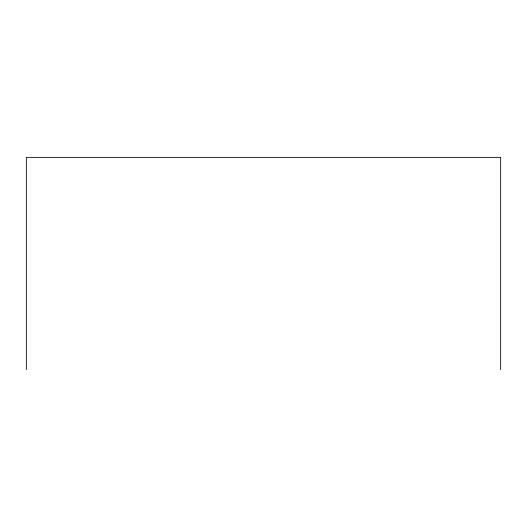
<?xml version="1.0" encoding="UTF-8"?>
<svg xmlns="http://www.w3.org/2000/svg" width="527" height="527" viewBox="0 0 527 527"><rect width="100%" height="100%" fill="white"/><g stroke="black" fill="none" stroke-linecap="round" stroke-linejoin="round"><path stroke-width="0.79" d="M500.65 369.631L500.65 157.369L26.35 157.369L26.35 369.631"/></g></svg>
